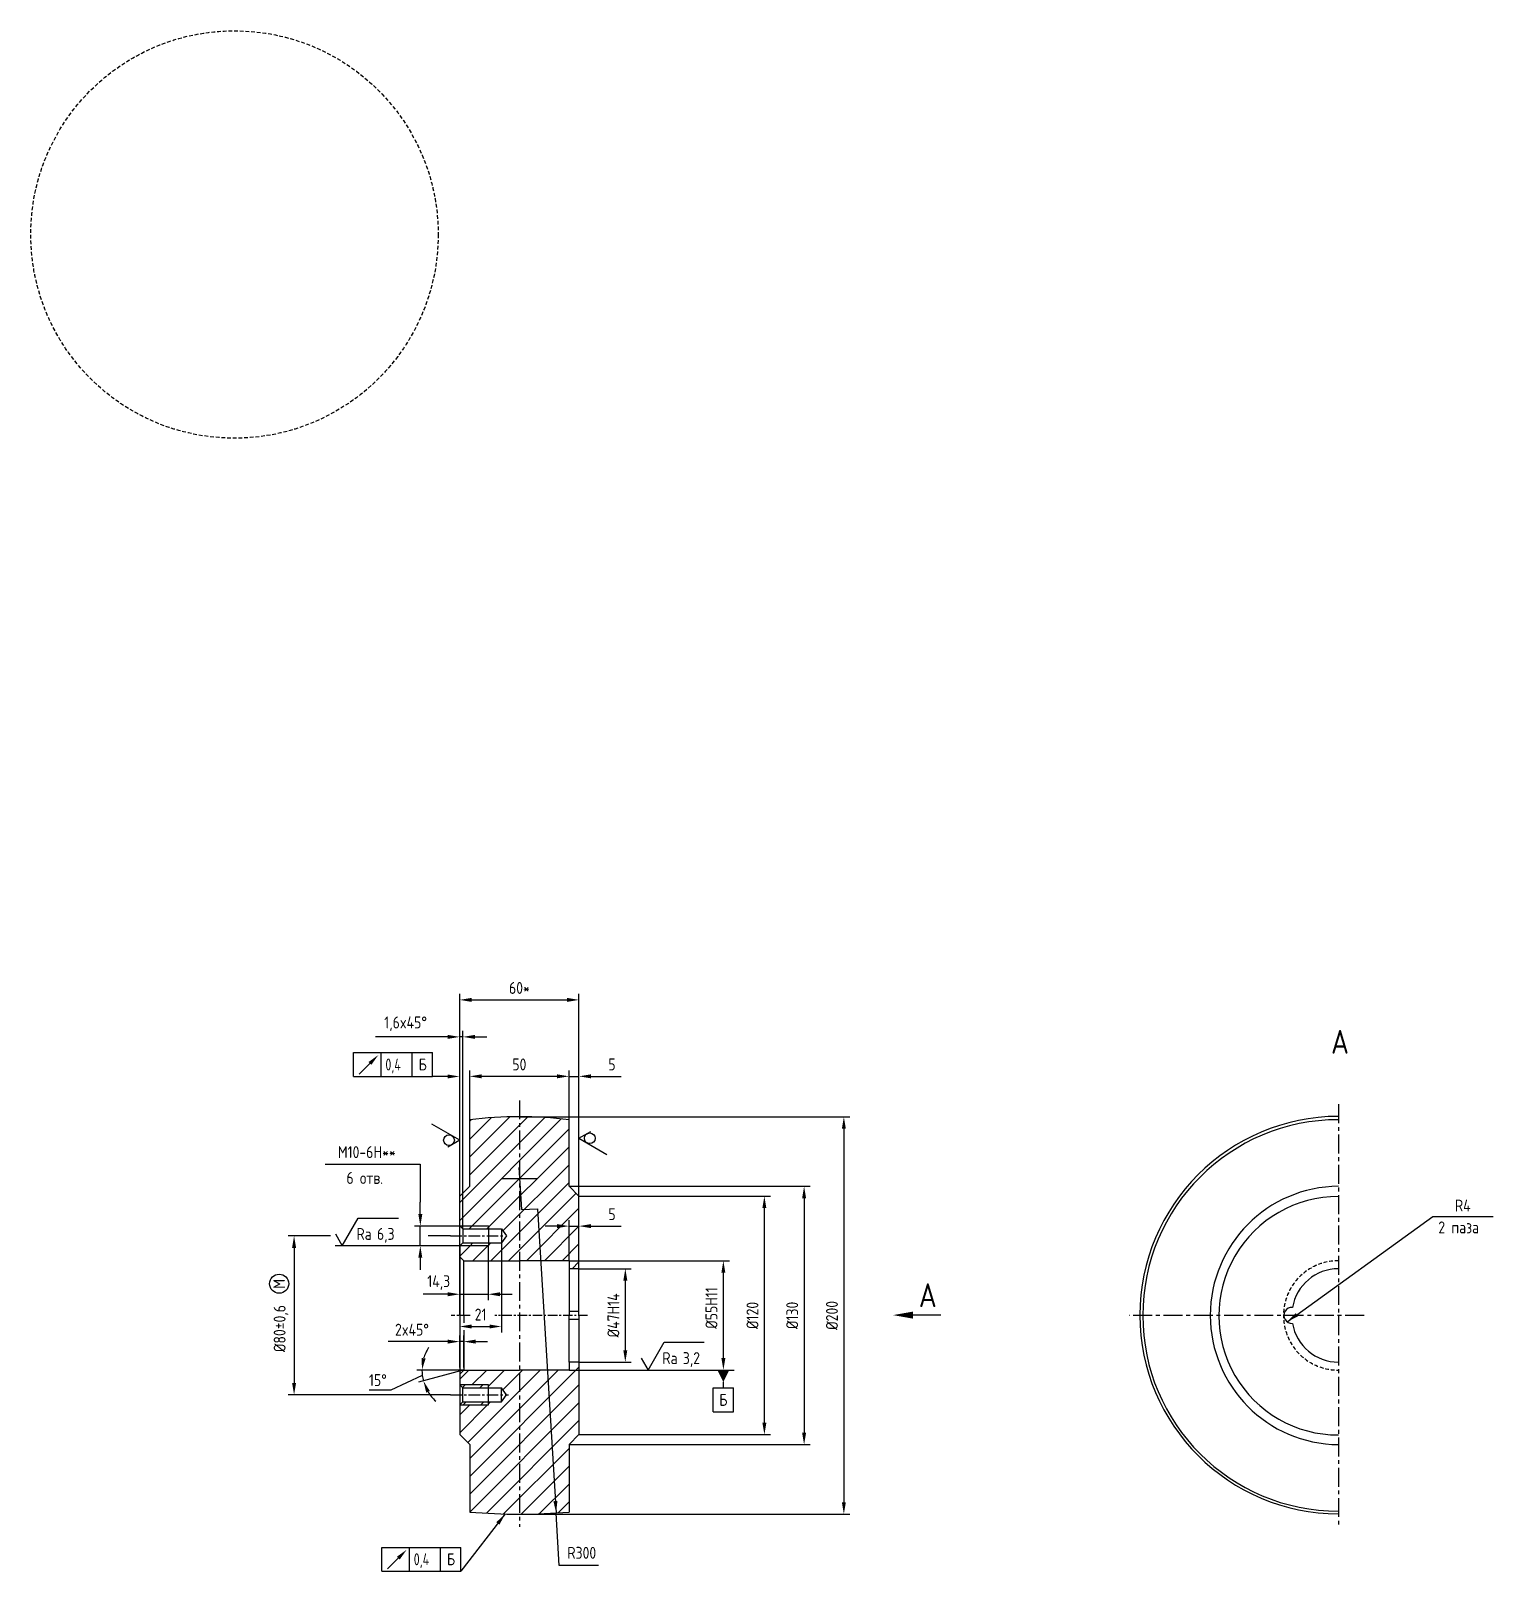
# Model space of a CAD drawing. Header units: millimetres. Extents: x -31 to 705, y -1380 to -605.
import ezdxf
from ezdxf.enums import TextEntityAlignment as Align

# ---------------------------------------------------------------- set-up
doc = ezdxf.new("R2010")
doc.units = ezdxf.units.MM
doc.header["$LTSCALE"] = 0.3
doc.linetypes.add('CENTER', pattern=[50.8, 31.75, -6.35, 6.35, -6.35])
doc.linetypes.add('HIDDEN', pattern=[9.525, 6.35, -3.175])
for name, color, linetype in [('Bord', 1, 'Continuous'), ('Cen', 5, 'CENTER'), ('Cont', 6, 'Continuous'), ('Dim', 7, 'Continuous'), ('Hatch', 2, 'Continuous'), ('Hide', 2, 'HIDDEN'), ('Text', 3, 'Continuous'), ('Textb', 6, 'Continuous')]:
    doc.layers.add(name, color=color, linetype=linetype)
doc.styles.add('Style1', font='romans.shx', dxfattribs={"width": 0.8})
doc.dimstyles.new('Anqular', dxfattribs={"dimtxt": 3, "dimasz": 3, "dimexe": 1.25, "dimexo": 0, "dimgap": 1, "dimtad": 2, "dimtoh": 1, "dimtxsty": 'Style1', "dimcen": 2.5, "dimclrt": 3, "dimadec": 0, "dimazin": 0, "dimtfac": 1, "dimtmove": 1, "dimatfit": 3, "dimfxl": 1, "dimarcsym": 0})
doc.dimstyles.new('LIN2', dxfattribs={"dimscale": 2, "dimtxt": 3, "dimasz": 3, "dimexe": 1.5, "dimexo": 0, "dimgap": 1.5, "dimtad": 1, "dimdec": 1, "dimzin": 13, "dimtxsty": 'Style1', "dimcen": 0, "dimclrt": 3, "dimadec": 0, "dimazin": 0, "dimtfac": 1, "dimtdec": 1, "dimtmove": 0, "dimatfit": 3, "dimfxl": 1, "dimtolj": 1, "dimtzin": 13, "dimarcsym": 0})
doc.dimstyles.new('RAD2', dxfattribs={"dimscale": 2, "dimtxt": 3, "dimasz": 3, "dimexe": 1.5, "dimexo": 0, "dimgap": 1.5, "dimtad": 1, "dimtoh": 1, "dimzin": 13, "dimdsep": 46, "dimtxsty": 'Style1', "dimcen": 0, "dimclrt": 3, "dimadec": 0, "dimazin": 0, "dimtfac": 1, "dimtix": 1, "dimtmove": 1, "dimatfit": 3, "dimfxl": 1, "dimtolj": 1, "dimtzin": 13, "dimarcsym": 0})
pattern_1 = [(45, (73.0024, -1459.216), (-4.49013, 4.49013), [])]

# ---------------------------------------------------------------- blocks, each defined once
blk = doc.blocks.new('*D14')
at = {"layer": 'Defpoints', "color": 0, "transparency": 16777216}
for p in [(214.82, -1151.51), (214.82, -1351.51), (378.11, -1351.51)]:
    blk.add_point(p, dxfattribs=at)
at = {"layer": 'Dim', "color": 0, "lineweight": -2, "transparency": 16777216}
for p, q in [((214.82, -1151.51), (381.11, -1151.51)), ((378.11, -1157.51), (378.11, -1345.51)), ((214.82, -1351.51), (381.11, -1351.51))]:
    blk.add_line(p, q, dxfattribs=at)
at = {"layer": 'Dim', "color": 0, "transparency": 16777216}
for points in [[(377.11, -1157.51), (379.11, -1157.51), (378.11, -1151.51)], [(377.11, -1345.51), (379.11, -1345.51), (378.11, -1351.51)]]:
    blk.add_solid(points, dxfattribs=at)
at = {"layer": 'Dim', "color": 3, "transparency": 16777216, "insert": (372.11, -1251.51), "char_height": 6, "attachment_point": 5, "rotation": 90, "style": 'Style1'}
blk.add_mtext('\\A1;%%c200', dxfattribs=at)
blk = doc.blocks.new('*D15')
at = {"layer": 'Defpoints', "color": 0, "transparency": 16777216}
for p in [(239.82, -1224.01), (317.48, -1224.01), (239.82, -1279.01)]:
    blk.add_point(p, dxfattribs=at)
at = {"layer": 'Dim', "color": 0, "lineweight": -2, "transparency": 16777216}
for p, q in [((239.82, -1224.01), (320.48, -1224.01)), ((317.48, -1273.01), (317.48, -1230.01)), ((239.82, -1279.01), (320.48, -1279.01))]:
    blk.add_line(p, q, dxfattribs=at)
at = {"layer": 'Dim', "color": 0, "transparency": 16777216}
for points in [[(316.48, -1230.01), (318.48, -1230.01), (317.48, -1224.01)], [(316.48, -1273.01), (318.48, -1273.01), (317.48, -1279.01)]]:
    blk.add_solid(points, dxfattribs=at)
at = {"layer": 'Dim', "color": 3, "transparency": 16777216, "insert": (311.48, -1247.79), "char_height": 6, "attachment_point": 5, "rotation": 90, "style": 'Style1'}
blk.add_mtext('\\A1;%%c55H11', dxfattribs=at)
blk = doc.blocks.new('*D16')
at = {"layer": 'Defpoints', "color": 0, "transparency": 16777216}
for p in [(244.82, -1191.51), (338.11, -1191.51), (244.82, -1311.51)]:
    blk.add_point(p, dxfattribs=at)
at = {"layer": 'Dim', "color": 0, "lineweight": -2, "transparency": 16777216}
for p, q in [((244.82, -1191.51), (341.11, -1191.51)), ((338.11, -1305.51), (338.11, -1197.51)), ((244.82, -1311.51), (341.11, -1311.51))]:
    blk.add_line(p, q, dxfattribs=at)
at = {"layer": 'Dim', "color": 0, "transparency": 16777216}
for points in [[(337.11, -1197.51), (339.11, -1197.51), (338.11, -1191.51)], [(337.11, -1305.51), (339.11, -1305.51), (338.11, -1311.51)]]:
    blk.add_solid(points, dxfattribs=at)
at = {"layer": 'Dim', "color": 3, "transparency": 16777216, "insert": (332.11, -1251.51), "char_height": 6, "attachment_point": 5, "rotation": 90, "style": 'Style1'}
blk.add_mtext('\\A1;%%c120', dxfattribs=at)
blk = doc.blocks.new('*D17')
at = {"layer": 'Defpoints', "color": 0, "transparency": 16777216}
for p in [(239.82, -1186.51), (239.82, -1316.51), (358.11, -1316.51)]:
    blk.add_point(p, dxfattribs=at)
at = {"layer": 'Dim', "color": 0, "lineweight": -2, "transparency": 16777216}
for p, q in [((239.82, -1186.51), (361.11, -1186.51)), ((358.11, -1192.51), (358.11, -1310.51)), ((239.82, -1316.51), (361.11, -1316.51))]:
    blk.add_line(p, q, dxfattribs=at)
at = {"layer": 'Dim', "color": 0, "transparency": 16777216}
for points in [[(357.11, -1192.51), (359.11, -1192.51), (358.11, -1186.51)], [(357.11, -1310.51), (359.11, -1310.51), (358.11, -1316.51)]]:
    blk.add_solid(points, dxfattribs=at)
at = {"layer": 'Dim', "color": 3, "transparency": 16777216, "insert": (352.11, -1251.51), "char_height": 6, "attachment_point": 5, "rotation": 90, "style": 'Style1'}
blk.add_mtext('\\A1;%%c130', dxfattribs=at)
blk = doc.blocks.new('*D18')
at = {"layer": 'Defpoints', "color": 0, "transparency": 16777216}
for p in [(244.82, -1228.01), (244.82, -1275.01), (268.14, -1275.01)]:
    blk.add_point(p, dxfattribs=at)
at = {"layer": 'Dim', "color": 0, "lineweight": -2, "transparency": 16777216}
for p, q in [((244.82, -1228.01), (271.14, -1228.01)), ((268.14, -1234.01), (268.14, -1269.01)), ((244.82, -1275.01), (271.14, -1275.01))]:
    blk.add_line(p, q, dxfattribs=at)
at = {"layer": 'Dim', "color": 0, "transparency": 16777216}
for points in [[(267.14, -1234.01), (269.14, -1234.01), (268.14, -1228.01)], [(267.14, -1269.01), (269.14, -1269.01), (268.14, -1275.01)]]:
    blk.add_solid(points, dxfattribs=at)
at = {"layer": 'Dim', "color": 3, "transparency": 16777216, "insert": (262.14, -1251.51), "char_height": 6, "attachment_point": 5, "rotation": 90, "style": 'Style1'}
blk.add_mtext('\\A1;%%c47H14', dxfattribs=at)
blk = doc.blocks.new('sherISO_04')
at = {"layer": 'Text'}
blk.add_line((4.04, 7), (14.12, 7), dxfattribs=at)
blk.add_lwpolyline([(-1.73, 3), (0, 0), (4.04, 7)], dxfattribs=at)
at = {"layer": 'Text', "style": 'Style1', "width": 0.8}
blk.add_text('Ra', height=3, dxfattribs=at).set_placement((3.58, 1.5))
blk.add_attdef('3,2', (8.73, 1.5), '', height=3, dxfattribs=at)
blk = doc.blocks.new('*D19')
at = {"layer": 'Defpoints', "color": 0, "transparency": 16777216}
for p in [(119.84, -1211.51), (101.46, -1291.51), (180.17, -1291.51)]:
    blk.add_point(p, dxfattribs=at)
at = {"layer": 'Dim', "color": 0, "lineweight": -2, "transparency": 16777216}
for p, q in [((119.84, -1211.51), (98.46, -1211.51)), ((101.46, -1217.51), (101.46, -1285.51)), ((180.17, -1291.51), (98.46, -1291.51))]:
    blk.add_line(p, q, dxfattribs=at)
at = {"layer": 'Dim', "color": 0, "transparency": 16777216}
for points in [[(100.46, -1217.51), (102.46, -1217.51), (101.46, -1211.51)], [(100.46, -1285.51), (102.46, -1285.51), (101.46, -1291.51)]]:
    blk.add_solid(points, dxfattribs=at)
at = {"layer": 'Dim', "color": 3, "transparency": 16777216, "insert": (94.89, -1258.15), "char_height": 6, "attachment_point": 5, "rotation": 90, "style": 'Style1'}
blk.add_mtext('\\A1;%%c80±0,6', dxfattribs=at)
blk = doc.blocks.new('*D20')
at = {"layer": 'Defpoints', "color": 0, "transparency": 16777216}
for p in [(184.82, -1216.51), (199.15, -1216.33), (199.15, -1240.85)]:
    blk.add_point(p, dxfattribs=at)
at = {"layer": 'Dim', "color": 0, "lineweight": -2, "transparency": 16777216}
for p, q in [((184.82, -1216.51), (184.82, -1243.85)), ((199.15, -1216.33), (199.15, -1243.85)), ((178.82, -1240.85), (172.82, -1240.85)), ((184.82, -1240.85), (199.15, -1240.85)), ((205.15, -1240.85), (211.15, -1240.85))]:
    blk.add_line(p, q, dxfattribs=at)
at = {"layer": 'Dim', "color": 0, "transparency": 16777216}
for points in [[(178.82, -1239.85), (178.82, -1241.85), (184.82, -1240.85)], [(205.15, -1239.85), (205.15, -1241.85), (199.15, -1240.85)]]:
    blk.add_solid(points, dxfattribs=at)
at = {"layer": 'Dim', "color": 3, "transparency": 16777216, "insert": (174.24, -1234.97), "char_height": 6, "attachment_point": 5, "style": 'Style1'}
blk.add_mtext('\\A1;14,3', dxfattribs=at)
blk = doc.blocks.new('*D21')
at = {"layer": 'Defpoints', "color": 0, "transparency": 16777216}
for p in [(184.82, -1216.51), (205.82, -1215.01), (205.82, -1257.08)]:
    blk.add_point(p, dxfattribs=at)
at = {"layer": 'Dim', "color": 0, "lineweight": -2, "transparency": 16777216}
for p, q in [((184.82, -1216.51), (184.82, -1260.08)), ((205.82, -1215.01), (205.82, -1260.08)), ((190.82, -1257.08), (199.82, -1257.08))]:
    blk.add_line(p, q, dxfattribs=at)
at = {"layer": 'Dim', "color": 0, "transparency": 16777216}
for points in [[(190.82, -1256.08), (190.82, -1258.08), (184.82, -1257.08)], [(199.82, -1256.08), (199.82, -1258.08), (205.82, -1257.08)]]:
    blk.add_solid(points, dxfattribs=at)
at = {"layer": 'Dim', "color": 3, "transparency": 16777216, "insert": (195.32, -1251.08), "char_height": 6, "attachment_point": 5, "style": 'Style1'}
blk.add_mtext('\\A1;21', dxfattribs=at)
blk = doc.blocks.new('*D22')
at = {"layer": 'Defpoints', "color": 0, "transparency": 16777216}
for p in [(184.82, -1111.34), (184.82, -1206.51), (186.42, -1208.01)]:
    blk.add_point(p, dxfattribs=at)
at = {"layer": 'Dim', "color": 0, "lineweight": -2, "transparency": 16777216}
for p, q in [((184.82, -1206.51), (184.82, -1108.34)), ((186.42, -1208.01), (186.42, -1108.34)), ((178.82, -1111.34), (142.37, -1111.34)), ((186.42, -1111.34), (184.82, -1111.34)), ((192.42, -1111.34), (198.42, -1111.34))]:
    blk.add_line(p, q, dxfattribs=at)
at = {"layer": 'Dim', "color": 0, "transparency": 16777216}
for points in [[(178.82, -1110.34), (178.82, -1112.34), (184.82, -1111.34)], [(192.42, -1110.34), (192.42, -1112.34), (186.42, -1111.34)]]:
    blk.add_solid(points, dxfattribs=at)
at = {"layer": 'Dim', "color": 3, "transparency": 16777216, "insert": (157.59, -1104.77), "char_height": 6, "attachment_point": 5, "style": 'Style1'}
blk.add_mtext('\\A1;1,6x45%%d', dxfattribs=at)
blk = doc.blocks.new('*D23')
at = {"layer": 'Defpoints', "color": 0, "transparency": 16777216}
for p in [(184.82, -1264.69), (184.82, -1277.78), (186.82, -1277.78)]:
    blk.add_point(p, dxfattribs=at)
at = {"layer": 'Dim', "color": 0, "lineweight": -2, "transparency": 16777216}
for p, q in [((184.82, -1277.78), (184.82, -1261.69)), ((186.82, -1277.78), (186.82, -1261.69)), ((178.82, -1264.69), (148.77, -1264.69)), ((186.82, -1264.69), (184.82, -1264.69)), ((192.82, -1264.69), (198.82, -1264.69))]:
    blk.add_line(p, q, dxfattribs=at)
at = {"layer": 'Dim', "color": 0, "transparency": 16777216}
for points in [[(178.82, -1263.69), (178.82, -1265.69), (184.82, -1264.69)], [(192.82, -1263.69), (192.82, -1265.69), (186.82, -1264.69)]]:
    blk.add_solid(points, dxfattribs=at)
at = {"layer": 'Dim', "color": 3, "transparency": 16777216, "insert": (160.79, -1258.69), "char_height": 6, "attachment_point": 5, "style": 'Style1'}
blk.add_mtext('\\A1;2x45°', dxfattribs=at)
blk = doc.blocks.new('*D24')
at = {"layer": 'Defpoints', "color": 0, "transparency": 16777216}
for p in [(244.82, -1092.73), (184.82, -1191.51), (244.82, -1191.51)]:
    blk.add_point(p, dxfattribs=at)
at = {"layer": 'Dim', "color": 0, "lineweight": -2, "transparency": 16777216}
for p, q in [((184.82, -1191.51), (184.82, -1089.73)), ((190.82, -1092.73), (238.82, -1092.73)), ((244.82, -1191.51), (244.82, -1089.73))]:
    blk.add_line(p, q, dxfattribs=at)
at = {"layer": 'Dim', "color": 0, "transparency": 16777216}
for points in [[(190.82, -1091.73), (190.82, -1093.73), (184.82, -1092.73)], [(238.82, -1091.73), (238.82, -1093.73), (244.82, -1092.73)]]:
    blk.add_solid(points, dxfattribs=at)
at = {"layer": 'Dim', "color": 3, "transparency": 16777216, "insert": (214.82, -1086.73), "char_height": 6, "attachment_point": 5, "style": 'Style1'}
blk.add_mtext('\\A1;60*', dxfattribs=at)
blk = doc.blocks.new('*D25')
at = {"layer": 'Defpoints', "color": 0, "transparency": 16777216}
for p in [(189.82, -1131.2), (189.82, -1153.07), (239.82, -1153.07)]:
    blk.add_point(p, dxfattribs=at)
at = {"layer": 'Dim', "color": 0, "lineweight": -2, "transparency": 16777216}
for p, q in [((189.82, -1153.07), (189.82, -1128.2)), ((233.82, -1131.2), (195.82, -1131.2)), ((239.82, -1153.07), (239.82, -1128.2))]:
    blk.add_line(p, q, dxfattribs=at)
at = {"layer": 'Dim', "color": 0, "transparency": 16777216}
for points in [[(195.82, -1130.2), (195.82, -1132.2), (189.82, -1131.2)], [(233.82, -1130.2), (233.82, -1132.2), (239.82, -1131.2)]]:
    blk.add_solid(points, dxfattribs=at)
at = {"layer": 'Dim', "color": 3, "transparency": 16777216, "insert": (214.82, -1125.2), "char_height": 6, "attachment_point": 5, "style": 'Style1'}
blk.add_mtext('\\A1;50', dxfattribs=at)
blk = doc.blocks.new('*D26')
at = {"layer": 'Defpoints', "color": 0, "transparency": 16777216}
for p in [(164.98, -1206.51), (184.82, -1206.51), (184.82, -1216.51)]:
    blk.add_point(p, dxfattribs=at)
at = {"layer": 'Dim', "color": 0, "lineweight": -2, "transparency": 16777216}
for p, q in [((117.09, -1175.32), (164.98, -1175.32)), ((164.98, -1175.32), (164.98, -1194.51)), ((164.98, -1200.51), (164.98, -1194.51)), ((184.82, -1206.51), (161.98, -1206.51)), ((164.98, -1216.51), (164.98, -1206.51)), ((184.82, -1216.51), (161.98, -1216.51)), ((164.98, -1222.51), (164.98, -1228.51))]:
    blk.add_line(p, q, dxfattribs=at)
at = {"layer": 'Dim', "color": 0, "transparency": 16777216}
for points in [[(163.98, -1200.51), (165.98, -1200.51), (164.98, -1206.51)], [(163.98, -1222.51), (165.98, -1222.51), (164.98, -1216.51)]]:
    blk.add_solid(points, dxfattribs=at)
at = {"layer": 'Dim', "color": 3, "transparency": 16777216, "insert": (138.03, -1169.32), "char_height": 6, "attachment_point": 5, "style": 'Style1'}
blk.add_mtext('\\A1;М10-6Н**', dxfattribs=at)
blk = doc.blocks.new('sherISO_03')
at = {"layer": 'Text'}
blk.add_line((4.04, 7), (14.12, 7), dxfattribs=at)
blk.add_lwpolyline([(-1.73, 3), (0, 0), (4.04, 7)], dxfattribs=at)
at = {"layer": 'Text', "style": 'Style1', "width": 0.8}
blk.add_text('Ra', height=3, dxfattribs=at).set_placement((3.58, 1.5))
blk.add_attdef('6,3', (8.73, 1.5), '', height=3, dxfattribs=at)
blk = doc.blocks.new('SHER03')
at = {"layer": 'Text'}
for q in [(4.04, 7), (-1.73, 3)]:
    blk.add_line((0, 0), q, dxfattribs=at)
blk.add_circle((0, 2.71), 1.35, dxfattribs=at)
blk = doc.blocks.new('*D27')
at = {"layer": 'Defpoints', "color": 0, "transparency": 16777216}
for p in [(244.82, -1131.2), (239.82, -1153.07), (244.82, -1191.51)]:
    blk.add_point(p, dxfattribs=at)
at = {"layer": 'Dim', "color": 0, "lineweight": -2, "transparency": 16777216}
for p, q in [((233.82, -1131.2), (227.82, -1131.2)), ((239.82, -1153.07), (239.82, -1128.2)), ((239.82, -1131.2), (244.82, -1131.2)), ((244.82, -1191.51), (244.82, -1128.2)), ((250.82, -1131.2), (266.02, -1131.2))]:
    blk.add_line(p, q, dxfattribs=at)
at = {"layer": 'Dim', "color": 0, "transparency": 16777216}
for points in [[(233.82, -1130.2), (233.82, -1132.2), (239.82, -1131.2)], [(250.82, -1130.2), (250.82, -1132.2), (244.82, -1131.2)]]:
    blk.add_solid(points, dxfattribs=at)
at = {"layer": 'Dim', "color": 3, "transparency": 16777216, "insert": (261.42, -1125.2), "char_height": 6, "attachment_point": 5, "style": 'Style1'}
blk.add_mtext('\\A1;5', dxfattribs=at)
blk = doc.blocks.new('*D28')
at = {"layer": 'Defpoints', "color": 0, "transparency": 16777216}
for p in [(244.82, -1206.57), (239.82, -1224.01), (244.82, -1228.01)]:
    blk.add_point(p, dxfattribs=at)
at = {"layer": 'Dim', "color": 0, "lineweight": -2, "transparency": 16777216}
for p, q in [((233.82, -1206.57), (227.82, -1206.57)), ((239.82, -1224.01), (239.82, -1203.57)), ((239.82, -1206.57), (244.82, -1206.57)), ((244.82, -1228.01), (244.82, -1203.57)), ((250.82, -1206.57), (266.02, -1206.57))]:
    blk.add_line(p, q, dxfattribs=at)
at = {"layer": 'Dim', "color": 0, "transparency": 16777216}
for points in [[(233.82, -1205.57), (233.82, -1207.57), (239.82, -1206.57)], [(250.82, -1205.57), (250.82, -1207.57), (244.82, -1206.57)]]:
    blk.add_solid(points, dxfattribs=at)
at = {"layer": 'Dim', "color": 3, "transparency": 16777216, "insert": (261.42, -1200.57), "char_height": 6, "attachment_point": 5, "style": 'Style1'}
blk.add_mtext('\\A1;5', dxfattribs=at)
blk = doc.blocks.new('razrez15')
at = {"layer": 'Text'}
blk.add_lwpolyline([(0, 0, 0, 1.76, 0), (5, 0, 1.76, 1.76, 0)], format="xyseb", dxfattribs=at)
blk.add_lwpolyline([(0, 0, 0, 1.76, 0), (5, 0, 1.76, 1.76, 0)], format="xyseb", dxfattribs=at)
blk.add_lwpolyline([(12, 0), (5, 0)], dxfattribs=at)
blk.add_lwpolyline([(12, 0), (5, 0)], dxfattribs=at)
at = {"layer": 'Textb', "style": 'Style1', "width": 0.8}
blk.add_attdef('A', (6.5, 2), '', height=6, dxfattribs=at)
blk = doc.blocks.new('*D29')
at = {"layer": 'Defpoints', "color": 0, "transparency": 16777216}
for p in [(166.12, -1282.65), (185.82, -1279.27), (186.82, -1279.01), (186.82, -1279.01), (245.82, -1279.01)]:
    blk.add_point(p, dxfattribs=at)
at = {"layer": 'Dim', "color": 0, "lineweight": -2, "transparency": 16777216}
for p, q in [((165.98, -1281.75), (150.11, -1289.06)), ((186.82, -1279.01), (163.3, -1279.01)), ((185.82, -1279.27), (164.11, -1285.09)), ((150.11, -1289.06), (139.19, -1289.06))]:
    blk.add_line(p, q, dxfattribs=at)
for start, end in [(147.17483, 163.58742), (180, 195), (211.41258, 227.82517)]:
    blk.add_arc((186.82, -1279.01), 21.02, start, end, dxfattribs=at)
at = {"layer": 'Dim', "color": 0, "transparency": 16777216}
for points in [[(167.65, -1273.21), (165.67, -1272.92), (165.8, -1279.01)], [(167.97, -1290.35), (169.8, -1289.57), (166.52, -1284.44)]]:
    blk.add_solid(points, dxfattribs=at)
at = {"layer": 'Dim', "color": 3, "transparency": 16777216, "insert": (143.65, -1284.06), "char_height": 6, "attachment_point": 5, "style": 'Style1'}
blk.add_mtext('15°', dxfattribs=at)

msp = doc.modelspace()

# ---------------------------------------------------------------- hatches: boundary and pattern name
at = {"layer": 'Hatch'}
h = msp.add_hatch(dxfattribs=at)
h.set_pattern_fill('ANSI31', color=256, scale=2, style=0)
h.set_pattern_definition(pattern_1)
h.paths.add_polyline_path([(189.823, -1186.505), (184.823, -1191.505), (184.823, -1206.505), (199.323, -1206.505), (199.323, -1208.005), (205.823, -1208.005), (208.395, -1211.505), (205.823, -1215.005), (199.323, -1215.005), (199.323, -1216.505), (184.823, -1216.505), (184.823, -1222.005), (186.823, -1224.005), (214.823, -1224.005), (214.823, -1182.056), (215.826, -1198.288), (223.865, -1197.791), (225.485, -1224.005), (239.823, -1224.005), (239.823, -1228.005), (244.823, -1228.005), (244.823, -1191.505), (239.823, -1186.505), (239.823, -1153.074, 0.0627461), (189.823, -1153.074)])
h.paths.add_polyline_path([(214.823, -1224.005), (225.485, -1224.005), (223.865, -1197.791), (215.826, -1198.288), (214.823, -1182.056)], flags=16)
h = msp.add_hatch(dxfattribs=at)
h.set_pattern_fill('ANSI31', color=256, scale=2, style=0)
h.set_pattern_definition(pattern_1)
h.paths.add_polyline_path([(184.823, -1216.505), (186.423, -1215.005), (199.323, -1215.005), (199.323, -1216.505)])
h.paths.add_polyline_path([(199.323, -1206.505), (199.323, -1208.005), (186.423, -1208.005), (184.823, -1206.505)])
h = msp.add_hatch(dxfattribs=at)
h.set_pattern_fill('ANSI31', color=256, scale=2, style=0)
h.set_pattern_definition([(45, (-2.501, -1443.9945), (-4.49013, 4.49013), [])])
h.paths.add_polyline_path([(244.823, -1275.005), (239.823, -1275.005), (239.823, -1279.005), (228.884, -1279.005), (233.33, -1350.934, 0.0054246), (239.823, -1350.462), (239.823, -1316.505), (244.823, -1311.505)])
h.paths.add_polyline_path([(228.884, -1279.005), (214.823, -1279.005), (214.823, -1351.505, 0.0154342), (233.33, -1350.934)])
h.paths.add_polyline_path([(214.823, -1279.005), (186.823, -1279.005), (184.823, -1281.005), (184.823, -1286.505), (199.323, -1286.505), (199.323, -1288.005), (205.823, -1288.005), (208.395, -1291.505), (205.823, -1295.005), (199.323, -1295.005), (199.323, -1296.505), (184.823, -1296.505), (184.823, -1311.505), (189.823, -1316.505), (189.823, -1350.462, 0.0208605), (214.823, -1351.505)])
h = msp.add_hatch(dxfattribs=at)
h.set_pattern_fill('ANSI31', color=256, scale=2, style=0)
h.set_pattern_definition([(45, (-87.5674, -1507.6844), (-4.49013, 4.49013), [])])
h.paths.add_polyline_path([(184.823, -1286.505), (186.423, -1288.005), (199.323, -1288.005), (199.323, -1286.505)])
h.paths.add_polyline_path([(199.323, -1296.505), (199.323, -1295.005), (186.423, -1295.005), (184.823, -1296.505)])

# ---------------------------------------------------------------- linework, layer by layer
at = {"color": 0, "linetype": 'ByBlock'}
for p, q in [((214.515, -1177.086), (215.826, -1198.288)), ((223.865, -1197.791), (233.33, -1350.934)), ((234.778, -1377.41), (233.33, -1350.934)), ((254.692, -1377.41), (234.778, -1377.41))]:
    msp.add_line(p, q, dxfattribs=at)
msp.add_solid([(231.962, -1345.007), (233.958, -1344.883), (233.33, -1350.934)], dxfattribs=at)
at = {"layer": 'Bord'}
for p, q in [((131.307, -1119.258), (171.155, -1119.258)), ((131.307, -1131.258), (131.307, -1119.258)), ((145.279, -1131.258), (145.279, -1119.258)), ((160.869, -1131.258), (160.869, -1119.258)), ((171.155, -1131.258), (171.155, -1119.258)), ((131.307, -1131.258), (171.155, -1131.258)), ((178.731, -1131.258), (171.155, -1131.258)), ((184.823, -1206.505), (199.323, -1206.505)), ((199.323, -1216.505), (184.823, -1216.505)), ((199.323, -1286.505), (184.823, -1286.505)), ((317.48, -1288.005), (317.48, -1285.005)), ((312.338, -1288.005), (322.623, -1288.005)), ((312.338, -1300.005), (312.338, -1288.005)), ((322.623, -1300.005), (322.623, -1288.005)), ((184.823, -1296.505), (199.323, -1296.505)), ((312.338, -1300.005), (322.623, -1300.005)), ((207.693, -1351.42), (185.409, -1380.214)), ((145.561, -1368.214), (185.409, -1368.214)), ((145.561, -1380.214), (145.561, -1368.214)), ((159.533, -1380.214), (159.533, -1368.214)), ((175.123, -1380.214), (175.123, -1368.214)), ((185.409, -1380.214), (185.409, -1368.214)), ((145.561, -1380.214), (185.409, -1380.214))]:
    msp.add_line(p, q, dxfattribs=at)
for points in [[(184.731, -1131.258, 0, 2, 0), (178.731, -1131.258, 2, 2, 0)], [(317.48, -1285.005, 0, 6, 0), (317.48, -1279.005, 6, 6, 0)], [(207.693, -1351.42, 0, 2, 0), (204.021, -1356.165, 2, 2, 0)]]:
    msp.add_lwpolyline(points, format="xyseb", dxfattribs=at)
msp.add_circle((93.946, -1235.534), 4.8, dxfattribs=at)
at = {"layer": 'Cen'}
for p, q in [((214.823, -1143.274), (214.823, -1357.877)), ((627.013, -1145.285), (627.013, -1357.4)), ((639.913, -1251.505), (521.63, -1251.505))]:
    msp.add_line(p, q, dxfattribs=at)
at = {"layer": 'Cen', "ltscale": 0.6}
for p, q in [((180.166, -1211.505), (206.751, -1211.505)), ((180.166, -1291.505), (209.434, -1291.505))]:
    msp.add_line(p, q, dxfattribs=at)
at = {"layer": 'Cen', "ltscale": 0.5}
for p, q in [((190.019, -1251.505), (180.477, -1251.505)), ((249.168, -1251.505), (202.488, -1251.505))]:
    msp.add_line(p, q, dxfattribs=at)
at = {"layer": 'Cont'}
for p, q in [((189.823, -1186.505), (189.823, -1153.074)), ((239.823, -1186.505), (239.823, -1153.074)), ((189.823, -1186.505), (184.823, -1191.505)), ((184.823, -1251.505), (184.823, -1191.505)), ((239.823, -1186.505), (244.823, -1191.505)), ((244.823, -1251.505), (244.823, -1191.505)), ((186.423, -1208.005), (184.823, -1206.505)), ((186.423, -1208.005), (199.323, -1208.005)), ((186.423, -1208.005), (186.423, -1215.005)), ((199.323, -1206.505), (199.323, -1216.505)), ((199.323, -1208.005), (205.823, -1208.005)), ((205.823, -1208.005), (205.823, -1215.005)), ((205.823, -1208.005), (208.395, -1211.505)), ((186.423, -1215.005), (184.823, -1216.505)), ((186.423, -1215.005), (199.323, -1215.005)), ((199.323, -1215.005), (205.823, -1215.005)), ((208.395, -1211.505), (205.823, -1215.005)), ((186.823, -1224.005), (184.823, -1222.005)), ((186.823, -1224.005), (214.823, -1224.005)), ((186.823, -1251.505), (186.823, -1224.005)), ((239.823, -1224.005), (214.823, -1224.005)), ((239.823, -1224.005), (239.823, -1251.505)), ((244.823, -1228.005), (239.823, -1228.005)), ((184.823, -1251.505), (184.823, -1311.505)), ((186.823, -1251.505), (186.823, -1255.268)), ((244.823, -1249.505), (239.823, -1249.505)), ((239.823, -1275.005), (239.823, -1251.505)), ((244.823, -1253.505), (239.823, -1253.505)), ((244.823, -1251.505), (244.823, -1275.005)), ((186.823, -1258.86), (186.823, -1279.005)), ((244.823, -1275.005), (239.823, -1275.005)), ((239.823, -1275.005), (239.823, -1279.005)), ((244.823, -1275.005), (244.823, -1311.505)), ((186.823, -1279.005), (184.823, -1281.005)), ((186.423, -1288.005), (184.823, -1286.505)), ((186.823, -1279.005), (214.823, -1279.005)), ((199.323, -1296.505), (199.323, -1286.505)), ((239.823, -1279.005), (214.823, -1279.005)), ((186.423, -1288.005), (199.323, -1288.005)), ((186.423, -1295.005), (186.423, -1288.005)), ((199.323, -1288.005), (205.823, -1288.005)), ((205.823, -1295.005), (205.823, -1288.005)), ((208.395, -1291.505), (205.823, -1288.005)), ((205.823, -1295.005), (208.395, -1291.505)), ((186.423, -1295.005), (184.823, -1296.505)), ((186.423, -1295.005), (199.323, -1295.005)), ((199.323, -1295.005), (205.823, -1295.005)), ((189.823, -1316.505), (184.823, -1311.505)), ((189.823, -1316.505), (189.823, -1350.462)), ((239.823, -1316.505), (244.823, -1311.505)), ((239.823, -1316.505), (239.823, -1350.462))]:
    msp.add_line(p, q, dxfattribs=at)
for centre, radius, start, end in [((214.823, -1351.505), 200, 82.819244, 97.180756), ((627.092, -1251.357), 100, 90.045551, 269.954449), ((627.013, -1251.505), 98.5, 90, 270), ((627.501, -1251.505), 65, 90.429961, 269.570039), ((626.849, -1251.671), 60, 89.843929, 270.156071), ((627.013, -1251.505), 23.5, 90, 170.235715), ((603.513, -1251.505), 4, 85.117858, 274.882142), ((627.013, -1251.505), 23.5, 189.764285, 270), ((214.823, -1051.505), 300, 265.219808, 274.780192)]:
    msp.add_arc(centre, radius, start, end, dxfattribs=at)
at = {"layer": 'Defpoints', "color": 0, "linetype": 'ByBlock'}
for p in [(184.823, -1299.005), (233.33, -1350.934)]:
    msp.add_point(p, dxfattribs=at)
at = {"layer": 'Dim'}
for p, q in [((223.822, -1182.692), (205.823, -1182.692)), ((215.826, -1198.288), (223.865, -1197.791)), ((161.977, -1216.505), (122.197, -1216.505)), ((180.166, -1211.505), (168.959, -1211.505)), ((172.823, -1240.854), (166.378, -1240.854)), ((317.48, -1279.005), (322.977, -1279.005))]:
    msp.add_line(p, q, dxfattribs=at)
at = {"layer": 'Hide'}
msp.add_circle((71.482, -707.574), 102.5, dxfattribs=at)
msp.add_arc((626.822, -1251.527), 27.5, 89.601956, 270.398044, dxfattribs=at)
at = {"layer": 'Text'}
for p, q in [((139.629, -1124.701), (134.271, -1130.058)), ((153.882, -1373.656), (148.525, -1379.013))]:
    msp.add_line(p, q, dxfattribs=at)
for points in [[(143.871, -1120.458, 0, 2, 0), (139.629, -1124.701, 2, 2, 0)], [(158.125, -1369.413, 0, 2, 0), (153.882, -1373.656, 2, 2, 0)]]:
    msp.add_lwpolyline(points, format="xyseb", dxfattribs=at)

# ---------------------------------------------------------------- block references
at = {"layer": 'Dim', "xscale": 2, "yscale": 2, "zscale": 2}
for p, rotation in [((184.823, -1163.327), 90), ((244.823, -1162.378), 270)]:
    msp.add_blockref('SHER03', p, dxfattribs=dict(at, rotation=rotation))
for name, p, values in [('sherISO_03', (125.697, -1216.505), {'6,3': '6,3'}), ('sherISO_04', (279.623, -1279.005), {'3,2': '3,2'})]:
    msp.add_blockref(name, p, dxfattribs=at).add_auto_attribs(values)
at = {"layer": 'Text', "xscale": 2, "yscale": 2, "zscale": 2}
msp.add_blockref('razrez15', (402.841, -1251.351), dxfattribs=at).add_auto_attribs({'A': 'А'})

# ---------------------------------------------------------------- texts
at = {"color": 3, "linetype": 'ByBlock', "insert": (246.235, -1370.969), "char_height": 6, "attachment_point": 5, "style": 'Style1'}
msp.add_mtext('R300', dxfattribs=at)
at = {"layer": 'Dim', "color": 3, "insert": (689.549, -1196.22), "char_height": 6, "attachment_point": 5, "style": 'Style1'}
msp.add_mtext('\\A1;R4', dxfattribs=at)
at = {"layer": 'Text', "style": 'Style1'}
for s, width, p in [('0,4', 0.7, (147.411, -1128.258)), ('Б', 0.8, (164.147, -1128.258)), ('6 отв.', 0.8, (127.81, -1185.337)), ('2 паза', 0.8, (677.247, -1210.212)), ('0,4', 0.7, (161.665, -1377.214)), ('Б', 0.8, (178.401, -1377.214))]:
    msp.add_text(s, height=6, dxfattribs=dict(at, width=width)).set_placement(p)
at = {"layer": 'Text', "style": 'Style1', "width": 0.8}
msp.add_text('М', height=6, rotation=90, dxfattribs=at).set_placement((96.946, -1238.121))
msp.add_attdef('Б', text='А', height=6, dxfattribs=at).set_placement((317.48, -1294.005), align=Align.MIDDLE)
at = {"layer": 'Textb', "style": 'Style1', "width": 0.8}
msp.add_attdef('A', (623.261, -1119.792), 'А', height=12, dxfattribs=at)

# ---------------------------------------------------------------- dimensions: what is measured, and where the dimension line sits
at = {"layer": 'Dim'}
for base, p1, p2, text, picture, middle in [((244.823, -1092.733), (184.823, -1191.505), (244.823, -1191.505), '<>*', '*D24', (214.823, -1086.733)), ((184.823, -1111.343), (186.423, -1208.005), (184.823, -1206.505), '<>x45%%d', '*D22', (157.594, -1104.771))]:
    dim = msp.add_linear_dim(base=base, p1=p1, p2=p2, text=text, dimstyle='LIN2', dxfattribs=at)
    dim.commit()
    dim.dimension.update_dxf_attribs({"geometry": picture, "text_midpoint": middle})
for base, p1, p2, picture, middle in [((189.823, -1131.201), (239.823, -1153.074), (189.823, -1153.074), '*D25', (214.823, -1125.201)), ((244.823, -1206.573), (239.823, -1224.005), (244.823, -1228.005), '*D28', (261.423, -1200.573))]:
    dim = msp.add_linear_dim(base=base, p1=p1, p2=p2, dimstyle='LIN2', dxfattribs=at)
    dim.commit()
    dim.dimension.update_dxf_attribs({"geometry": picture, "text_midpoint": middle})
dim = msp.add_linear_dim(base=(244.823, -1131.201), p1=(239.823, -1153.074), p2=(244.823, -1191.505), angle=180, dimstyle='LIN2', dxfattribs=at)
dim.commit()
dim.dimension.update_dxf_attribs({"geometry": '*D27', "text_midpoint": (261.423, -1125.201)})
for base, p1, p2, text, picture, middle in [((378.109, -1351.505), (214.823, -1151.505), (214.823, -1351.505), '%%c<>', '*D14', (378.109, -1251.505)), ((101.459, -1291.505), (119.843, -1211.505), (180.166, -1291.505), '%%c<>±0,6', '*D19', (101.459, -1258.15)), ((317.48, -1224.005), (239.823, -1279.005), (239.823, -1224.005), '%%c<>H11', '*D15', (317.48, -1247.794))]:
    dim = msp.add_linear_dim(base=base, p1=p1, p2=p2, angle=90, text=text, dimstyle='LIN2', dxfattribs=at)
    dim.commit()
    dim.dimension.update_dxf_attribs({"geometry": picture, "text_midpoint": middle, "dimtype": 160})
dim = msp.add_linear_dim(base=(164.977, -1206.505), p1=(184.823, -1216.505), p2=(184.823, -1206.505), angle=90, text='М<>-6Н**', dimstyle='LIN2', override={"dimtoh": 1, "dimtmove": 1}, dxfattribs=at)
dim.commit()
dim.dimension.update_dxf_attribs({"geometry": '*D26', "text_midpoint": (160.54, -1175.315), "dimtype": 160})
for base, p1, p2, text, picture, middle in [((358.109, -1316.505), (239.823, -1186.505), (239.823, -1316.505), '%%c<>', '*D17', (352.109, -1251.505)), ((338.109, -1191.505), (244.823, -1311.505), (244.823, -1191.505), '%%c<>', '*D16', (332.109, -1251.505)), ((268.143, -1275.005), (244.823, -1228.005), (244.823, -1275.005), '%%c<>H14', '*D18', (262.143, -1251.505))]:
    dim = msp.add_linear_dim(base=base, p1=p1, p2=p2, angle=90, text=text, dimstyle='LIN2', dxfattribs=at)
    dim.commit()
    dim.dimension.update_dxf_attribs({"geometry": picture, "text_midpoint": middle})
for base, p2, override, picture, middle in [((199.146, -1240.854), (199.146, -1216.329), {"dimtmove": 1}, '*D20', (174.245, -1241.538)), ((205.823, -1257.081), (205.823, -1215.005), {"dimdec": 0, "dimtdec": 0}, '*D21', (195.323, -1257.081))]:
    dim = msp.add_linear_dim(base=base, p1=(184.823, -1216.505), p2=p2, dimstyle='LIN2', override=override, dxfattribs=at)
    dim.commit()
    dim.dimension.update_dxf_attribs({"geometry": picture, "text_midpoint": middle, "dimtype": 160})
dim = msp.add_linear_dim(base=(184.823, -1264.695), p1=(186.823, -1277.777), p2=(184.823, -1277.777), text='<>x45°', dimstyle='LIN2', dxfattribs=at)
dim.commit()
dim.dimension.update_dxf_attribs({"geometry": '*D23', "text_midpoint": (160.794, -1264.695), "dimtype": 160})
dim = msp.add_angular_dim_2l(base=(166.124, -1282.655), line1=((245.823, -1279.005), (186.823, -1279.005)), line2=((186.823, -1279.005), (185.823, -1279.273)), dimstyle='Anqular', override={"dimscale": 2}, dxfattribs=at)
dim.commit()
dim.dimension.update_dxf_attribs({"geometry": '*D29', "text_midpoint": (143.648, -1284.056), "dimtype": 162})

# ---------------------------------------------------------------- leaders
msp.add_leader([(601.182, -1254.692), (674.468, -1201.762), (704.848, -1201.762)], dimstyle='RAD2', dxfattribs=at)

doc.saveas('drawing.dxf')
